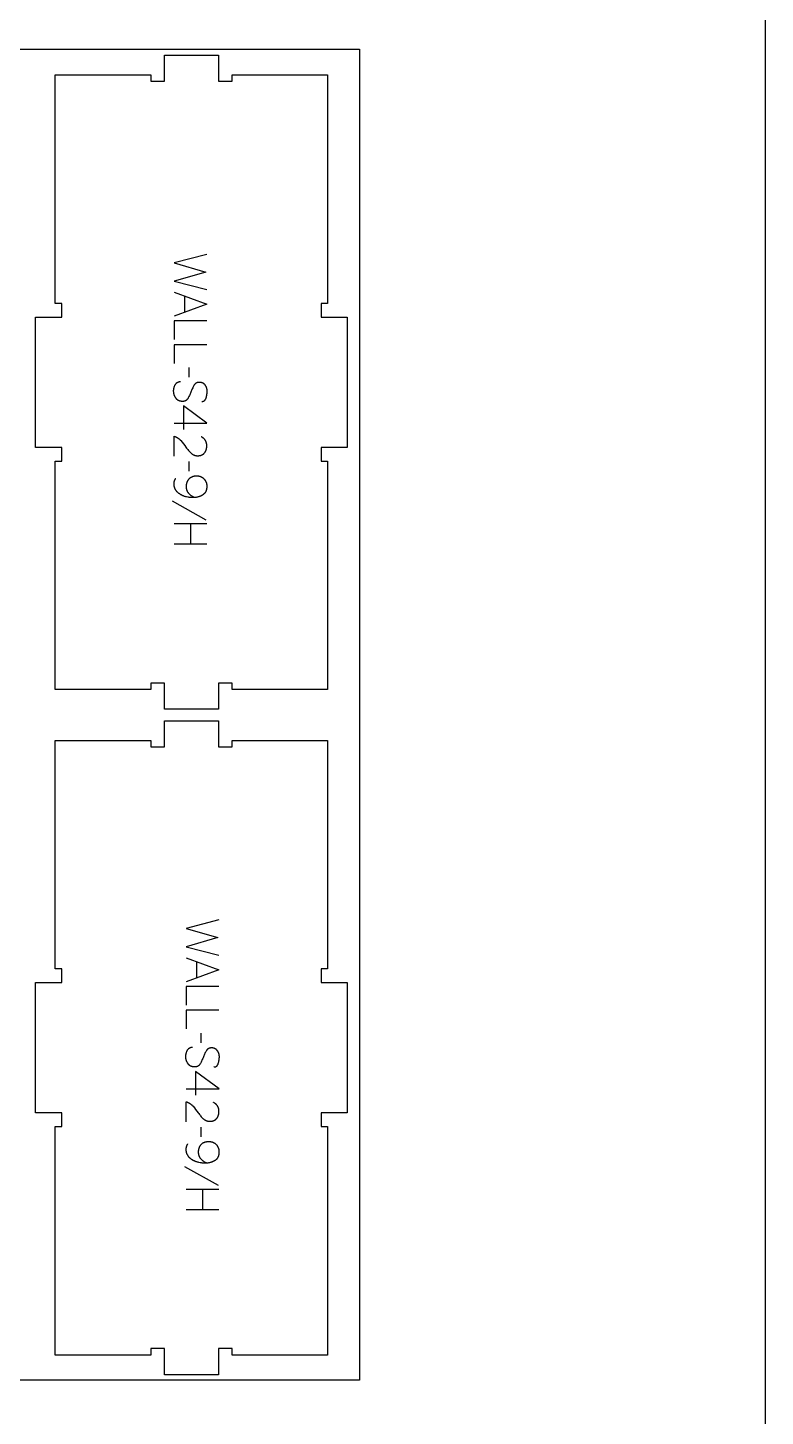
# Model space of a CAD drawing. Extents: x 5216 to 8399, y -19593 to -11999.
# Drawn here: x 7723 to 8399, y -13956 to -12684 of the extents above; entities that cross this region are included whole.
import ezdxf

# ---------------------------------------------------------------- set-up
doc = ezdxf.new("R2010")
doc.units = 0
for name, color, linetype in [('0_SHEET_SPRUCEPLY_2440X122', 1, 'CONTINUOUS'), ('1_ANYTOOL_1MMDEEP_LABELS_S', 2, 'CONTINUOUS'), ('4_ANYTOOL_CUTTHROUGH_OUTSI', 5, 'CONTINUOUS'), ('DONOTCUT', 18, 'CONTINUOUS')]:
    doc.layers.add(name, color=color, linetype=linetype)

msp = doc.modelspace()

# ---------------------------------------------------------------- linework, layer by layer
at = {"layer": '0_SHEET_SPRUCEPLY_2440X122'}
msp.add_lwpolyline([(8027.3, -12703.3), (8027.3, -13923.3), (5587.3, -13923.3), (5587.3, -12703.3)], close=True, dxfattribs=at)
at = {"layer": '1_ANYTOOL_1MMDEEP_LABELS_S'}
for points in [[(7887.4, -12891.4), (7857.4, -12899.1), (7886.5, -12907.6), (7857.4, -12916.1), (7887.4, -12923.6)], [(7857.4, -12926.1), (7887.4, -12937), (7857.4, -12948.1)], [(7866.9, -12929.6), (7866.9, -12944.5)], [(7887.4, -12952.4), (7857.4, -12952.4), (7857.4, -12969.5)], [(7887.4, -12974.2), (7857.4, -12974.2), (7857.4, -12991.3)], [(7871.3, -13003.9), (7871.2, -12995.1)], [(7882.8, -13026.2), (7883, -13026.1), (7883.1, -13026.1), (7883.2, -13026.1), (7883.3, -13026.1), (7883.3, -13026.1), (7883.4, -13026.1), (7883.5, -13026.1), (7883.6, -13026.1), (7883.7, -13026.1), (7883.8, -13026.1), (7883.9, -13026), (7883.9, -13026), (7884, -13026), (7884.1, -13026), (7884.2, -13025.9), (7884.3, -13025.9), (7884.3, -13025.9), (7884.4, -13025.9), (7884.5, -13025.8), (7884.6, -13025.8), (7884.6, -13025.8), (7884.7, -13025.7), (7884.8, -13025.7), (7884.8, -13025.7), (7884.9, -13025.6), (7885, -13025.6), (7885.1, -13025.5), (7885.1, -13025.5), (7885.2, -13025.4), (7885.2, -13025.4), (7885.3, -13025.3), (7885.4, -13025.3), (7885.4, -13025.2), (7885.5, -13025.2), (7885.5, -13025.1), (7885.6, -13025.1), (7885.7, -13025), (7885.7, -13024.9), (7885.8, -13024.9), (7885.8, -13024.8), (7885.9, -13024.7), (7885.9, -13024.7), (7886, -13024.6), (7886, -13024.5), (7886.1, -13024.5), (7886.1, -13024.4), (7886.2, -13024.3), (7886.2, -13024.2), (7886.3, -13024.1), (7886.3, -13024.1), (7886.3, -13024), (7886.4, -13023.8), (7886.5, -13023.6), (7886.6, -13023.5), (7886.7, -13023.3), (7886.7, -13023.1), (7886.8, -13022.9), (7887, -13022.1), (7887.2, -13021.3), (7887.4, -13020.5), (7887.5, -13019.7), (7887.5, -13019.3), (7887.6, -13018.9), (7887.6, -13018.6), (7887.7, -13018.2), (7887.7, -13017.8), (7887.7, -13017.5), (7887.7, -13017.1), (7887.7, -13016.8), (7887.7, -13016.6), (7887.7, -13016.4), (7887.7, -13016.2), (7887.7, -13016), (7887.7, -13015.8), (7887.7, -13015.6), (7887.6, -13015.4), (7887.6, -13015.2), (7887.6, -13015.1), (7887.5, -13014.9), (7887.5, -13014.7), (7887.5, -13014.5), (7887.4, -13014.3), (7887.4, -13014.2), (7887.3, -13014), (7887.3, -13013.8), (7887.2, -13013.6), (7887.1, -13013.4), (7887.1, -13013.3), (7887, -13013.1), (7886.9, -13012.9), (7886.9, -13012.8), (7886.8, -13012.6), (7886.7, -13012.4), (7886.6, -13012.3), (7886.5, -13012.1), (7886.4, -13011.9), (7886.3, -13011.8), (7886.2, -13011.6), (7886.1, -13011.5), (7886, -13011.3), (7885.9, -13011.2), (7885.8, -13011), (7885.7, -13010.8), (7885.5, -13010.7), (7885.4, -13010.6), (7885.3, -13010.4), (7885.2, -13010.3), (7885, -13010.2), (7884.9, -13010.1), (7884.7, -13009.9), (7884.6, -13009.8), (7884.5, -13009.7), (7884.3, -13009.6), (7884.2, -13009.5), (7884, -13009.5), (7883.8, -13009.4), (7883.7, -13009.3), (7883.5, -13009.2), (7883.4, -13009.1), (7883.2, -13009.1), (7883, -13009), (7882.8, -13009), (7882.7, -13008.9), (7882.5, -13008.9), (7882.3, -13008.8), (7882.1, -13008.8), (7881.9, -13008.8), (7881.7, -13008.7), (7881.5, -13008.7), (7881.3, -13008.7), (7881.1, -13008.7), (7880.9, -13008.7), (7880.7, -13008.7), (7880.5, -13008.7), (7880.3, -13008.7), (7880.1, -13008.7), (7879.9, -13008.7), (7879.7, -13008.7), (7879.5, -13008.8), (7879.3, -13008.8), (7879.1, -13008.8), (7878.9, -13008.9), (7878.7, -13008.9), (7878.5, -13009), (7878.4, -13009.1), (7878.3, -13009.1), (7878.2, -13009.1), (7878.1, -13009.2), (7878, -13009.2), (7877.9, -13009.2), (7877.9, -13009.3), (7877.8, -13009.3), (7877.7, -13009.4), (7877.6, -13009.4), (7877.5, -13009.5), (7877.5, -13009.5), (7877.4, -13009.6), (7877.3, -13009.6), (7877.2, -13009.7), (7877.2, -13009.7), (7877.1, -13009.8), (7877, -13009.8), (7876.9, -13009.9), (7876.9, -13009.9), (7876.8, -13010), (7876.7, -13010.1), (7876.7, -13010.1), (7876.6, -13010.2), (7876.5, -13010.3), (7876.4, -13010.4), (7876.3, -13010.5), (7876.2, -13010.7), (7876.1, -13010.8), (7875.9, -13011), (7875.8, -13011.2), (7875.7, -13011.3), (7875.6, -13011.5), (7875.2, -13012.2), (7874.9, -13012.9), (7874.5, -13013.7), (7874.1, -13014.5), (7873.8, -13015.2), (7873.5, -13016), (7873.1, -13016.8), (7872.8, -13017.7), (7872.5, -13018.5), (7872.2, -13019.3), (7871.8, -13020.1), (7871.5, -13020.8), (7871.1, -13021.6), (7870.7, -13022.3), (7870.3, -13023), (7869.9, -13023.7), (7869.8, -13023.9), (7869.7, -13024), (7869.6, -13024.2), (7869.5, -13024.3), (7869.4, -13024.3), (7869.4, -13024.4), (7869.3, -13024.5), (7869.2, -13024.5), (7869.2, -13024.6), (7869.1, -13024.7), (7869, -13024.7), (7869, -13024.8), (7868.9, -13024.9), (7868.8, -13024.9), (7868.8, -13025), (7868.7, -13025), (7868.6, -13025.1), (7868.5, -13025.2), (7868.5, -13025.2), (7868.4, -13025.3), (7868.3, -13025.3), (7868.2, -13025.4), (7868.2, -13025.4), (7868.1, -13025.5), (7868, -13025.5), (7867.9, -13025.5), (7867.8, -13025.6), (7867.8, -13025.6), (7867.7, -13025.7), (7867.6, -13025.7), (7867.5, -13025.7), (7867.4, -13025.8), (7867.3, -13025.8), (7867.2, -13025.8), (7867.1, -13025.9), (7867.1, -13025.9), (7867, -13025.9), (7866.8, -13026), (7866.6, -13026), (7866.4, -13026), (7866.2, -13026.1), (7866, -13026.1), (7865.8, -13026.1), (7865.6, -13026.1), (7865.3, -13026.1), (7865.1, -13026.1), (7864.9, -13026.1), (7864.7, -13026.1), (7864.4, -13026.1), (7864.2, -13026.1), (7864, -13026.1), (7863.8, -13026), (7863.5, -13026), (7863.3, -13026), (7863.1, -13025.9), (7862.9, -13025.9), (7862.7, -13025.8), (7862.5, -13025.7), (7862.3, -13025.7), (7862.1, -13025.6), (7861.9, -13025.5), (7861.7, -13025.4), (7861.6, -13025.4), (7861.4, -13025.3), (7861.2, -13025.2), (7861, -13025.1), (7860.9, -13025), (7860.7, -13024.8), (7860.5, -13024.7), (7860.4, -13024.6), (7860.2, -13024.5), (7860.1, -13024.3), (7859.9, -13024.2), (7859.8, -13024.1), (7859.6, -13023.9), (7859.5, -13023.8), (7859.4, -13023.6), (7859.3, -13023.5), (7859.1, -13023.3), (7859, -13023.1), (7858.9, -13022.9), (7858.7, -13022.6), (7858.5, -13022.2), (7858.3, -13021.8), (7858.1, -13021.5), (7857.9, -13021.1), (7857.8, -13020.7), (7857.7, -13020.5), (7857.6, -13020.3), (7857.6, -13020.1), (7857.5, -13020), (7857.5, -13019.8), (7857.4, -13019.6), (7857.4, -13019.4), (7857.3, -13019.2), (7857.3, -13019), (7857.2, -13018.8), (7857.2, -13018.6), (7857.2, -13018.4), (7857.1, -13018.2), (7857.1, -13018), (7857.1, -13017.6), (7857, -13017.2), (7857, -13016.7), (7857, -13016.3), (7857, -13015.9), (7857.1, -13015.5), (7857.1, -13015.1), (7857.2, -13014.7), (7857.2, -13014.3), (7857.3, -13013.9), (7857.4, -13013.6), (7857.5, -13013.2), (7857.6, -13012.8), (7857.7, -13012.5), (7857.9, -13012.1), (7858, -13011.7), (7858.2, -13011.4), (7858.4, -13011), (7858.6, -13010.7), (7858.7, -13010.5), (7858.8, -13010.3), (7858.9, -13010.2), (7859, -13010), (7859.1, -13009.9), (7859.2, -13009.7), (7859.3, -13009.6), (7859.5, -13009.5), (7859.6, -13009.4), (7859.7, -13009.2), (7859.8, -13009.1), (7860, -13009), (7860, -13009), (7860.1, -13008.9), (7860.2, -13008.9), (7860.3, -13008.8), (7860.3, -13008.8), (7860.4, -13008.7), (7860.5, -13008.7), (7860.5, -13008.6), (7860.6, -13008.6), (7860.7, -13008.5), (7860.8, -13008.5), (7860.8, -13008.5), (7860.9, -13008.4), (7861, -13008.4), (7861.1, -13008.4), (7861.1, -13008.3), (7861.2, -13008.3), (7861.3, -13008.3), (7861.4, -13008.2), (7861.5, -13008.2), (7861.6, -13008.2), (7861.8, -13008.1), (7862, -13008.1), (7862.1, -13008), (7862.3, -13008), (7862.5, -13008), (7862.7, -13008), (7862.9, -13007.9), (7863.1, -13007.9), (7863.2, -13007.9)], [(7857.4, -13046.2), (7887.4, -13046.2), (7866, -13030.2)], [(7866, -13030.2), (7866, -13052)], [(7857.4, -13076.4), (7857.5, -13058.1), (7857.9, -13058.2), (7858.1, -13058.3), (7858.4, -13058.4), (7858.6, -13058.5), (7858.8, -13058.6), (7859, -13058.7), (7859.2, -13058.8), (7859.4, -13058.9), (7859.6, -13059), (7859.9, -13059.1), (7860.1, -13059.2), (7860.3, -13059.3), (7860.5, -13059.4), (7860.6, -13059.5), (7860.8, -13059.6), (7861, -13059.8), (7861.2, -13059.9), (7861.4, -13060), (7861.6, -13060.2), (7861.8, -13060.3), (7862, -13060.5), (7862.1, -13060.6), (7862.3, -13060.8), (7862.5, -13060.9), (7862.6, -13061.1), (7862.8, -13061.3), (7863, -13061.4), (7863.1, -13061.6), (7863.3, -13061.8), (7863.6, -13062.1), (7864.8, -13063.6), (7866, -13065.1), (7867.2, -13066.6), (7868.3, -13068.1), (7868.9, -13068.9), (7869.4, -13069.6), (7870, -13070.3), (7870.6, -13071), (7871.2, -13071.7), (7871.8, -13072.3), (7872.4, -13073), (7873, -13073.6), (7873.2, -13073.7), (7873.3, -13073.8), (7873.5, -13074), (7873.7, -13074.1), (7873.8, -13074.2), (7874, -13074.4), (7874.2, -13074.5), (7874.3, -13074.6), (7874.5, -13074.7), (7874.7, -13074.8), (7874.9, -13074.9), (7875, -13075), (7875.2, -13075.1), (7875.4, -13075.2), (7875.6, -13075.2), (7875.8, -13075.3), (7876, -13075.4), (7876.2, -13075.5), (7876.4, -13075.5), (7876.6, -13075.6), (7876.8, -13075.6), (7877, -13075.7), (7877.2, -13075.7), (7877.4, -13075.8), (7877.6, -13075.8), (7877.8, -13075.8), (7878, -13075.9), (7878.3, -13075.9), (7878.5, -13075.9), (7878.7, -13075.9), (7878.9, -13075.9), (7879.1, -13075.9), (7879.4, -13075.9), (7879.6, -13075.9), (7879.9, -13075.9), (7880.1, -13075.9), (7880.4, -13075.8), (7880.6, -13075.8), (7880.8, -13075.8), (7881, -13075.8), (7881.3, -13075.7), (7881.5, -13075.7), (7881.7, -13075.6), (7881.9, -13075.6), (7882.1, -13075.5), (7882.3, -13075.4), (7882.5, -13075.4), (7882.7, -13075.3), (7882.9, -13075.2), (7883.1, -13075.1), (7883.3, -13075), (7883.4, -13074.9), (7883.6, -13074.8), (7883.8, -13074.7), (7883.9, -13074.6), (7884.1, -13074.5), (7884.3, -13074.4), (7884.4, -13074.2), (7884.6, -13074.1), (7884.7, -13074), (7884.9, -13073.8), (7885, -13073.7), (7885.1, -13073.5), (7885.3, -13073.4), (7885.4, -13073.2), (7885.5, -13073.1), (7885.7, -13072.9), (7885.8, -13072.7), (7885.9, -13072.6), (7886, -13072.4), (7886.1, -13072.2), (7886.2, -13072), (7886.3, -13071.9), (7886.4, -13071.7), (7886.5, -13071.5), (7886.6, -13071.3), (7886.6, -13071.1), (7886.7, -13070.9), (7886.8, -13070.7), (7886.9, -13070.5), (7886.9, -13070.3), (7887, -13070.1), (7887, -13069.9), (7887.1, -13069.7), (7887.1, -13069.5), (7887.2, -13069.3), (7887.2, -13069.1), (7887.2, -13068.8), (7887.3, -13068.6), (7887.3, -13068.4), (7887.3, -13068.2), (7887.3, -13067.9), (7887.4, -13067.7), (7887.4, -13067.5), (7887.4, -13067), (7887.4, -13066.6), (7887.4, -13066.3), (7887.3, -13065.9), (7887.3, -13065.6), (7887.3, -13065.2), (7887.2, -13064.9), (7887.1, -13064.6), (7887.1, -13064.2), (7887, -13063.9), (7886.9, -13063.8), (7886.9, -13063.6), (7886.8, -13063.5), (7886.8, -13063.3), (7886.7, -13063.2), (7886.7, -13063), (7886.6, -13062.9), (7886.5, -13062.7), (7886.5, -13062.6), (7886.4, -13062.5), (7886.3, -13062.3), (7886.3, -13062.2), (7886.2, -13062), (7886.1, -13061.9), (7886, -13061.8), (7885.9, -13061.7), (7885.9, -13061.5), (7885.8, -13061.4), (7885.7, -13061.3), (7885.6, -13061.1), (7885.5, -13061), (7885.4, -13060.9), (7885.3, -13060.8), (7885.2, -13060.7), (7885.1, -13060.6), (7885, -13060.4), (7884.9, -13060.3), (7884.7, -13060.2), (7884.6, -13060.1), (7884.5, -13060), (7884.4, -13059.9), (7884.3, -13059.8), (7884, -13059.6), (7883.7, -13059.4), (7883.5, -13059.2), (7883.2, -13059), (7882.9, -13058.8), (7882.6, -13058.7), (7882.3, -13058.5)], [(7871.3, -13090.1), (7871.2, -13081.3)], [(7878, -13094.4), (7878.3, -13094.4), (7878.5, -13094.4), (7878.8, -13094.4), (7879, -13094.4), (7879.3, -13094.4), (7879.5, -13094.5), (7879.8, -13094.5), (7880, -13094.6), (7880.3, -13094.6), (7880.5, -13094.6), (7880.8, -13094.7), (7881, -13094.8), (7881.2, -13094.8), (7881.4, -13094.9), (7881.7, -13095), (7881.9, -13095.1), (7882.1, -13095.2), (7882.3, -13095.3), (7882.5, -13095.4), (7882.7, -13095.5), (7882.9, -13095.6), (7883.1, -13095.7), (7883.3, -13095.8), (7883.5, -13095.9), (7883.7, -13096.1), (7883.8, -13096.2), (7884, -13096.3), (7884.2, -13096.5), (7884.4, -13096.6), (7884.5, -13096.8), (7884.7, -13097), (7884.8, -13097.1), (7885, -13097.3), (7885.2, -13097.5), (7885.3, -13097.7), (7885.4, -13097.9), (7885.6, -13098), (7885.7, -13098.2), (7885.8, -13098.4), (7886, -13098.6), (7886.1, -13098.8), (7886.2, -13099), (7886.3, -13099.2), (7886.4, -13099.4), (7886.5, -13099.6), (7886.6, -13099.8), (7886.7, -13100.1), (7886.7, -13100.3), (7886.8, -13100.5), (7886.9, -13100.7), (7887, -13100.9), (7887, -13101.2), (7887.1, -13101.4), (7887.1, -13101.6), (7887.2, -13101.9), (7887.2, -13102.1), (7887.3, -13102.4), (7887.3, -13102.6), (7887.3, -13102.9), (7887.3, -13103.1), (7887.4, -13103.4), (7887.4, -13103.6), (7887.4, -13103.9), (7887.4, -13104.2), (7887.4, -13104.5), (7887.4, -13104.8), (7887.3, -13105.2), (7887.3, -13105.5), (7887.3, -13105.8), (7887.2, -13106.1), (7887.2, -13106.4), (7887.1, -13106.7), (7887.1, -13107), (7887, -13107.3), (7886.9, -13107.6), (7886.8, -13107.8), (7886.7, -13108.1), (7886.6, -13108.3), (7886.5, -13108.6), (7886.4, -13108.8), (7886.4, -13109), (7886.3, -13109.1), (7886.2, -13109.2), (7886.2, -13109.3), (7886.1, -13109.4), (7886, -13109.6), (7886, -13109.7), (7885.9, -13109.8), (7885.8, -13109.9), (7885.7, -13110), (7885.6, -13110.1), (7885.6, -13110.2), (7885.5, -13110.3), (7885.4, -13110.4), (7885.3, -13110.5), (7885.2, -13110.6), (7885.1, -13110.7), (7885, -13110.8), (7884.9, -13110.9), (7884.8, -13111), (7884.7, -13111.1), (7884.6, -13111.2), (7884.5, -13111.3), (7884.4, -13111.3), (7884.2, -13111.5), (7884, -13111.7), (7883.8, -13111.8), (7883.5, -13112), (7883.3, -13112.1), (7883.1, -13112.3), (7882.8, -13112.4), (7882.6, -13112.5), (7882.3, -13112.6), (7882.1, -13112.8), (7881.8, -13112.9), (7881.6, -13113), (7881.3, -13113.1), (7881, -13113.2), (7880.8, -13113.3), (7880.5, -13113.4), (7880.3, -13113.5), (7880, -13113.6), (7879.7, -13113.6), (7879.4, -13113.7), (7878.9, -13113.9), (7878.3, -13114), (7877.8, -13114.1), (7877.2, -13114.2), (7876.6, -13114.2), (7876, -13114.3), (7875.4, -13114.3), (7874.8, -13114.3), (7874.2, -13114.3), (7873.5, -13114.3), (7872.8, -13114.2), (7872.1, -13114.2), (7871.4, -13114.1), (7870.7, -13114), (7870.1, -13113.9), (7868.9, -13113.7), (7868.3, -13113.5), (7867.7, -13113.4), (7867.1, -13113.2), (7866.5, -13113), (7866.2, -13112.9), (7866, -13112.8), (7865.7, -13112.7), (7865.4, -13112.6), (7865.1, -13112.5), (7864.9, -13112.3), (7864.6, -13112.2), (7864.3, -13112.1), (7864.1, -13111.9), (7863.8, -13111.8), (7863.6, -13111.7), (7863.3, -13111.5), (7863.1, -13111.3), (7862.8, -13111.2), (7862.6, -13111), (7862.3, -13110.8), (7862.1, -13110.7), (7861.8, -13110.5), (7861.6, -13110.3), (7861.4, -13110.1), (7861.2, -13109.9), (7860.9, -13109.7), (7860.7, -13109.5), (7860.5, -13109.3), (7860.3, -13109.1), (7860.1, -13108.9), (7859.9, -13108.7), (7859.7, -13108.5), (7859.5, -13108.2), (7859.4, -13108), (7859.2, -13107.8), (7859.1, -13107.6), (7858.9, -13107.3), (7858.8, -13107.1), (7858.6, -13106.8), (7858.5, -13106.6), (7858.4, -13106.4), (7858.3, -13106.1), (7858.2, -13105.9), (7858.1, -13105.6), (7858, -13105.3), (7857.9, -13105.1), (7857.8, -13104.8), (7857.7, -13104.6), (7857.7, -13104.3), (7857.6, -13104), (7857.5, -13103.7), (7857.5, -13103.5), (7857.5, -13103.2), (7857.4, -13102.9), (7857.4, -13102.6), (7857.4, -13102.3), (7857.4, -13102), (7857.4, -13101.7), (7857.4, -13101.4), (7857.4, -13101), (7857.4, -13100.8), (7857.4, -13100.7), (7857.4, -13100.5), (7857.5, -13100.3), (7857.5, -13100.2), (7857.5, -13100), (7857.6, -13099.8), (7857.6, -13099.7), (7857.6, -13099.5), (7857.7, -13099.4), (7857.7, -13099.2), (7857.8, -13099.1), (7857.8, -13098.9), (7857.9, -13098.7), (7857.9, -13098.6), (7858, -13098.4), (7858, -13098.3), (7858.1, -13098.1), (7858.2, -13098), (7858.2, -13097.9), (7858.3, -13097.7), (7858.4, -13097.6), (7858.4, -13097.4), (7858.5, -13097.3), (7858.6, -13097.1), (7858.7, -13097), (7858.8, -13096.9), (7858.9, -13096.7)], [(7876.2, -13114.3), (7875.9, -13114.1), (7875.5, -13114), (7875.2, -13113.8), (7874.9, -13113.6), (7874.5, -13113.5), (7874.2, -13113.3), (7873.9, -13113), (7873.5, -13112.8), (7873.2, -13112.6), (7872.9, -13112.4), (7872.6, -13112.1), (7872.3, -13111.8), (7872, -13111.6), (7871.7, -13111.3), (7871.4, -13111), (7871.1, -13110.7), (7870.9, -13110.5), (7870.8, -13110.3), (7870.7, -13110.2), (7870.5, -13110), (7870.4, -13109.8), (7870.3, -13109.7), (7870.2, -13109.5), (7870, -13109.3), (7869.9, -13109.1), (7869.8, -13108.9), (7869.7, -13108.8), (7869.6, -13108.6), (7869.6, -13108.4), (7869.5, -13108.2), (7869.4, -13108), (7869.3, -13107.8), (7869.2, -13107.6), (7869.2, -13107.4), (7869.1, -13107.1), (7869.1, -13106.9), (7869, -13106.7), (7869, -13106.5), (7868.9, -13106.3), (7868.9, -13106.1), (7868.8, -13105.8), (7868.8, -13105.6), (7868.8, -13105.4), (7868.8, -13105.1), (7868.8, -13104.9), (7868.7, -13104.6), (7868.7, -13104.4), (7868.7, -13104.2), (7868.7, -13103.9), (7868.7, -13103.6), (7868.8, -13103.4), (7868.8, -13103.1), (7868.8, -13102.8), (7868.8, -13102.6), (7868.8, -13102.3), (7868.9, -13102.1), (7868.9, -13101.9), (7869, -13101.6), (7869, -13101.4), (7869.1, -13101.2), (7869.1, -13100.9), (7869.2, -13100.7), (7869.3, -13100.5), (7869.3, -13100.3), (7869.4, -13100), (7869.5, -13099.8), (7869.6, -13099.6), (7869.7, -13099.4), (7869.8, -13099.2), (7869.9, -13099), (7870, -13098.8), (7870.1, -13098.6), (7870.2, -13098.4), (7870.3, -13098.2), (7870.5, -13098), (7870.6, -13097.8), (7870.7, -13097.7), (7870.9, -13097.5), (7871, -13097.3), (7871.2, -13097.1), (7871.3, -13097), (7871.5, -13096.8), (7871.6, -13096.6), (7871.8, -13096.5), (7872, -13096.3), (7872.1, -13096.2), (7872.3, -13096.1), (7872.5, -13095.9), (7872.7, -13095.8), (7872.9, -13095.7), (7873.1, -13095.6), (7873.3, -13095.5), (7873.5, -13095.3), (7873.7, -13095.2), (7873.9, -13095.2), (7874.1, -13095.1), (7874.3, -13095), (7874.5, -13094.9), (7874.7, -13094.8), (7875, -13094.8), (7875.2, -13094.7), (7875.4, -13094.6), (7875.7, -13094.6), (7875.9, -13094.6), (7876.2, -13094.5), (7876.4, -13094.5), (7876.7, -13094.4), (7876.9, -13094.4), (7877.2, -13094.4), (7877.4, -13094.4), (7877.7, -13094.4), (7878, -13094.4)], [(7886.9, -13134.9), (7856.1, -13117.7)], [(7887.4, -13138.4), (7857.4, -13138.4)], [(7872.7, -13156.7), (7872.7, -13138.4)], [(7857.4, -13156.7), (7887.4, -13156.7)], [(7898.5, -13501.4), (7868.5, -13509.1), (7897.6, -13517.6), (7868.5, -13526.1), (7898.5, -13533.6)], [(7868.5, -13536.1), (7898.5, -13547), (7868.5, -13558.1)], [(7878.1, -13539.6), (7878.1, -13554.5)], [(7898.5, -13562.4), (7868.5, -13562.4), (7868.5, -13579.5)], [(7898.5, -13584.2), (7868.5, -13584.2), (7868.5, -13601.3)], [(7882.4, -13613.9), (7882.3, -13605.1)], [(7893.9, -13636.2), (7894.1, -13636.1), (7894.2, -13636.1), (7894.3, -13636.1), (7894.4, -13636.1), (7894.5, -13636.1), (7894.6, -13636.1), (7894.7, -13636.1), (7894.8, -13636.1), (7894.8, -13636.1), (7894.9, -13636.1), (7895, -13636), (7895.1, -13636), (7895.2, -13636), (7895.3, -13636), (7895.3, -13635.9), (7895.4, -13635.9), (7895.5, -13635.9), (7895.6, -13635.9), (7895.6, -13635.8), (7895.7, -13635.8), (7895.8, -13635.8), (7895.9, -13635.7), (7895.9, -13635.7), (7896, -13635.7), (7896.1, -13635.6), (7896.1, -13635.6), (7896.2, -13635.5), (7896.3, -13635.5), (7896.3, -13635.4), (7896.4, -13635.4), (7896.5, -13635.3), (7896.5, -13635.3), (7896.6, -13635.2), (7896.6, -13635.2), (7896.7, -13635.1), (7896.8, -13635.1), (7896.8, -13635), (7896.9, -13634.9), (7896.9, -13634.9), (7897, -13634.8), (7897, -13634.7), (7897.1, -13634.7), (7897.1, -13634.6), (7897.2, -13634.5), (7897.2, -13634.5), (7897.3, -13634.4), (7897.3, -13634.3), (7897.4, -13634.2), (7897.4, -13634.1), (7897.5, -13634.1), (7897.5, -13634), (7897.6, -13633.8), (7897.7, -13633.6), (7897.7, -13633.5), (7897.8, -13633.3), (7897.9, -13633.1), (7897.9, -13632.9), (7898.1, -13632.1), (7898.3, -13631.3), (7898.5, -13630.5), (7898.6, -13629.7), (7898.7, -13629.3), (7898.7, -13628.9), (7898.8, -13628.6), (7898.8, -13628.2), (7898.8, -13627.8), (7898.9, -13627.5), (7898.9, -13627.1), (7898.9, -13626.8), (7898.9, -13626.6), (7898.9, -13626.4), (7898.9, -13626.2), (7898.8, -13626), (7898.8, -13625.8), (7898.8, -13625.6), (7898.8, -13625.4), (7898.8, -13625.2), (7898.7, -13625.1), (7898.7, -13624.9), (7898.7, -13624.7), (7898.6, -13624.5), (7898.6, -13624.3), (7898.5, -13624.2), (7898.5, -13624), (7898.4, -13623.8), (7898.4, -13623.6), (7898.3, -13623.4), (7898.2, -13623.3), (7898.2, -13623.1), (7898.1, -13622.9), (7898, -13622.8), (7897.9, -13622.6), (7897.8, -13622.4), (7897.8, -13622.3), (7897.7, -13622.1), (7897.6, -13621.9), (7897.5, -13621.8), (7897.4, -13621.6), (7897.3, -13621.5), (7897.2, -13621.3), (7897, -13621.2), (7896.9, -13621), (7896.8, -13620.8), (7896.7, -13620.7), (7896.6, -13620.6), (7896.4, -13620.4), (7896.3, -13620.3), (7896.2, -13620.2), (7896, -13620.1), (7895.9, -13619.9), (7895.8, -13619.8), (7895.6, -13619.7), (7895.5, -13619.6), (7895.3, -13619.5), (7895.2, -13619.5), (7895, -13619.4), (7894.8, -13619.3), (7894.7, -13619.2), (7894.5, -13619.1), (7894.3, -13619.1), (7894.2, -13619), (7894, -13619), (7893.8, -13618.9), (7893.6, -13618.9), (7893.4, -13618.8), (7893.2, -13618.8), (7893.1, -13618.8), (7892.9, -13618.7), (7892.7, -13618.7), (7892.5, -13618.7), (7892.3, -13618.7), (7892.1, -13618.7), (7891.8, -13618.7), (7891.6, -13618.7), (7891.4, -13618.7), (7891.2, -13618.7), (7891, -13618.7), (7890.8, -13618.7), (7890.6, -13618.8), (7890.4, -13618.8), (7890.2, -13618.8), (7890, -13618.9), (7889.9, -13618.9), (7889.7, -13619), (7889.5, -13619.1), (7889.4, -13619.1), (7889.3, -13619.1), (7889.2, -13619.2), (7889.2, -13619.2), (7889.1, -13619.2), (7889, -13619.3), (7888.9, -13619.3), (7888.8, -13619.4), (7888.8, -13619.4), (7888.7, -13619.5), (7888.6, -13619.5), (7888.5, -13619.6), (7888.5, -13619.6), (7888.4, -13619.7), (7888.3, -13619.7), (7888.2, -13619.8), (7888.2, -13619.8), (7888.1, -13619.9), (7888, -13619.9), (7888, -13620), (7887.9, -13620.1), (7887.8, -13620.1), (7887.8, -13620.2), (7887.7, -13620.3), (7887.6, -13620.4), (7887.4, -13620.5), (7887.3, -13620.7), (7887.2, -13620.8), (7887.1, -13621), (7887, -13621.2), (7886.9, -13621.3), (7886.8, -13621.5), (7886.4, -13622.2), (7886, -13622.9), (7885.6, -13623.7), (7885.3, -13624.5), (7884.9, -13625.2), (7884.6, -13626), (7884.3, -13626.8), (7884, -13627.7), (7883.7, -13628.5), (7883.3, -13629.3), (7883, -13630.1), (7882.6, -13630.8), (7882.3, -13631.6), (7881.9, -13632.3), (7881.5, -13633), (7881, -13633.7), (7880.9, -13633.9), (7880.8, -13634), (7880.7, -13634.2), (7880.6, -13634.3), (7880.6, -13634.3), (7880.5, -13634.4), (7880.5, -13634.5), (7880.4, -13634.5), (7880.3, -13634.6), (7880.3, -13634.7), (7880.2, -13634.7), (7880.1, -13634.8), (7880.1, -13634.9), (7880, -13634.9), (7879.9, -13635), (7879.8, -13635), (7879.8, -13635.1), (7879.7, -13635.2), (7879.6, -13635.2), (7879.5, -13635.3), (7879.5, -13635.3), (7879.4, -13635.4), (7879.3, -13635.4), (7879.2, -13635.5), (7879.2, -13635.5), (7879.1, -13635.5), (7879, -13635.6), (7878.9, -13635.6), (7878.8, -13635.7), (7878.7, -13635.7), (7878.7, -13635.7), (7878.6, -13635.8), (7878.5, -13635.8), (7878.4, -13635.8), (7878.3, -13635.9), (7878.2, -13635.9), (7878.1, -13635.9), (7877.9, -13636), (7877.7, -13636), (7877.5, -13636), (7877.3, -13636.1), (7877.1, -13636.1), (7876.9, -13636.1), (7876.7, -13636.1), (7876.5, -13636.1), (7876.3, -13636.1), (7876.1, -13636.1), (7875.8, -13636.1), (7875.6, -13636.1), (7875.4, -13636.1), (7875.1, -13636.1), (7874.9, -13636), (7874.7, -13636), (7874.5, -13636), (7874.3, -13635.9), (7874.1, -13635.9), (7873.9, -13635.8), (7873.7, -13635.7), (7873.5, -13635.7), (7873.3, -13635.6), (7873.1, -13635.5), (7872.9, -13635.4), (7872.7, -13635.4), (7872.5, -13635.3), (7872.3, -13635.2), (7872.2, -13635.1), (7872, -13635), (7871.8, -13634.8), (7871.7, -13634.7), (7871.5, -13634.6), (7871.4, -13634.5), (7871.2, -13634.3), (7871.1, -13634.2), (7870.9, -13634.1), (7870.8, -13633.9), (7870.7, -13633.8), (7870.5, -13633.6), (7870.4, -13633.5), (7870.3, -13633.3), (7870.2, -13633.1), (7870, -13632.9), (7869.8, -13632.6), (7869.6, -13632.2), (7869.4, -13631.8), (7869.2, -13631.5), (7869.1, -13631.1), (7868.9, -13630.7), (7868.9, -13630.5), (7868.8, -13630.3), (7868.7, -13630.1), (7868.7, -13630), (7868.6, -13629.8), (7868.6, -13629.6), (7868.5, -13629.4), (7868.5, -13629.2), (7868.4, -13629), (7868.4, -13628.8), (7868.3, -13628.6), (7868.3, -13628.4), (7868.3, -13628.2), (7868.3, -13628), (7868.2, -13627.6), (7868.2, -13627.2), (7868.2, -13626.7), (7868.2, -13626.3), (7868.2, -13625.9), (7868.2, -13625.5), (7868.3, -13625.1), (7868.3, -13624.7), (7868.4, -13624.3), (7868.5, -13623.9), (7868.5, -13623.6), (7868.7, -13623.2), (7868.8, -13622.8), (7868.9, -13622.5), (7869, -13622.1), (7869.2, -13621.7), (7869.4, -13621.4), (7869.5, -13621), (7869.7, -13620.7), (7869.8, -13620.5), (7869.9, -13620.3), (7870, -13620.2), (7870.1, -13620), (7870.3, -13619.9), (7870.4, -13619.7), (7870.5, -13619.6), (7870.6, -13619.5), (7870.7, -13619.4), (7870.9, -13619.2), (7871, -13619.1), (7871.1, -13619), (7871.2, -13619), (7871.3, -13618.9), (7871.3, -13618.9), (7871.4, -13618.8), (7871.5, -13618.8), (7871.5, -13618.7), (7871.6, -13618.7), (7871.7, -13618.6), (7871.8, -13618.6), (7871.8, -13618.5), (7871.9, -13618.5), (7872, -13618.5), (7872.1, -13618.4), (7872.1, -13618.4), (7872.2, -13618.4), (7872.3, -13618.3), (7872.4, -13618.3), (7872.5, -13618.3), (7872.5, -13618.2), (7872.6, -13618.2), (7872.8, -13618.2), (7873, -13618.1), (7873.1, -13618.1), (7873.3, -13618), (7873.5, -13618), (7873.7, -13618), (7873.8, -13618), (7874, -13617.9), (7874.2, -13617.9), (7874.4, -13617.9)], [(7868.5, -13656.2), (7898.6, -13656.2), (7877.2, -13640.2)], [(7877.2, -13640.2), (7877.2, -13662)], [(7868.6, -13686.4), (7868.6, -13668.1), (7869.1, -13668.2), (7869.3, -13668.3), (7869.5, -13668.4), (7869.7, -13668.5), (7870, -13668.6), (7870.2, -13668.7), (7870.4, -13668.8), (7870.6, -13668.9), (7870.8, -13669), (7871, -13669.1), (7871.2, -13669.2), (7871.4, -13669.3), (7871.6, -13669.4), (7871.8, -13669.5), (7872, -13669.6), (7872.2, -13669.8), (7872.4, -13669.9), (7872.6, -13670), (7872.7, -13670.2), (7872.9, -13670.3), (7873.1, -13670.5), (7873.3, -13670.6), (7873.5, -13670.8), (7873.6, -13670.9), (7873.8, -13671.1), (7874, -13671.3), (7874.1, -13671.4), (7874.3, -13671.6), (7874.5, -13671.8), (7874.8, -13672.1), (7876, -13673.6), (7877.2, -13675.1), (7878.3, -13676.6), (7879.5, -13678.1), (7880, -13678.9), (7880.6, -13679.6), (7881.2, -13680.3), (7881.7, -13681), (7882.3, -13681.7), (7882.9, -13682.3), (7883.6, -13683), (7884.2, -13683.6), (7884.3, -13683.7), (7884.5, -13683.8), (7884.6, -13684), (7884.8, -13684.1), (7885, -13684.2), (7885.1, -13684.4), (7885.3, -13684.5), (7885.5, -13684.6), (7885.7, -13684.7), (7885.8, -13684.8), (7886, -13684.9), (7886.2, -13685), (7886.4, -13685.1), (7886.6, -13685.2), (7886.8, -13685.2), (7886.9, -13685.3), (7887.1, -13685.4), (7887.3, -13685.5), (7887.5, -13685.5), (7887.7, -13685.6), (7887.9, -13685.6), (7888.1, -13685.7), (7888.3, -13685.7), (7888.6, -13685.8), (7888.8, -13685.8), (7889, -13685.8), (7889.2, -13685.9), (7889.4, -13685.9), (7889.6, -13685.9), (7889.8, -13685.9), (7890.1, -13685.9), (7890.3, -13685.9), (7890.5, -13685.9), (7890.8, -13685.9), (7891, -13685.9), (7891.3, -13685.9), (7891.5, -13685.8), (7891.7, -13685.8), (7892, -13685.8), (7892.2, -13685.8), (7892.4, -13685.7), (7892.6, -13685.7), (7892.8, -13685.6), (7893, -13685.6), (7893.3, -13685.5), (7893.5, -13685.4), (7893.7, -13685.4), (7893.8, -13685.3), (7894, -13685.2), (7894.2, -13685.1), (7894.4, -13685), (7894.6, -13684.9), (7894.8, -13684.8), (7894.9, -13684.7), (7895.1, -13684.6), (7895.3, -13684.5), (7895.4, -13684.4), (7895.6, -13684.2), (7895.7, -13684.1), (7895.9, -13684), (7896, -13683.8), (7896.2, -13683.7), (7896.3, -13683.5), (7896.4, -13683.4), (7896.6, -13683.2), (7896.7, -13683.1), (7896.8, -13682.9), (7896.9, -13682.7), (7897, -13682.6), (7897.1, -13682.4), (7897.2, -13682.2), (7897.3, -13682), (7897.4, -13681.9), (7897.5, -13681.7), (7897.6, -13681.5), (7897.7, -13681.3), (7897.8, -13681.1), (7897.9, -13680.9), (7897.9, -13680.7), (7898, -13680.5), (7898.1, -13680.3), (7898.1, -13680.1), (7898.2, -13679.9), (7898.2, -13679.7), (7898.3, -13679.5), (7898.3, -13679.3), (7898.4, -13679.1), (7898.4, -13678.8), (7898.4, -13678.6), (7898.5, -13678.4), (7898.5, -13678.2), (7898.5, -13677.9), (7898.5, -13677.7), (7898.5, -13677.5), (7898.5, -13677), (7898.5, -13676.6), (7898.5, -13676.3), (7898.5, -13675.9), (7898.4, -13675.6), (7898.4, -13675.2), (7898.3, -13674.9), (7898.3, -13674.6), (7898.2, -13674.2), (7898.1, -13673.9), (7898.1, -13673.8), (7898, -13673.6), (7898, -13673.5), (7897.9, -13673.3), (7897.9, -13673.2), (7897.8, -13673), (7897.7, -13672.9), (7897.7, -13672.7), (7897.6, -13672.6), (7897.6, -13672.5), (7897.5, -13672.3), (7897.4, -13672.2), (7897.3, -13672), (7897.3, -13671.9), (7897.2, -13671.8), (7897.1, -13671.7), (7897, -13671.5), (7896.9, -13671.4), (7896.8, -13671.3), (7896.7, -13671.1), (7896.6, -13671), (7896.5, -13670.9), (7896.4, -13670.8), (7896.3, -13670.7), (7896.2, -13670.6), (7896.1, -13670.4), (7896, -13670.3), (7895.9, -13670.2), (7895.8, -13670.1), (7895.7, -13670), (7895.5, -13669.9), (7895.4, -13669.8), (7895.2, -13669.6), (7894.9, -13669.4), (7894.6, -13669.2), (7894.3, -13669), (7894, -13668.8), (7893.7, -13668.7), (7893.4, -13668.5)], [(7882.4, -13700.1), (7882.3, -13691.3)], [(7889.1, -13704.4), (7889.4, -13704.4), (7889.7, -13704.4), (7889.9, -13704.4), (7890.2, -13704.4), (7890.5, -13704.4), (7890.7, -13704.5), (7890.9, -13704.5), (7891.2, -13704.6), (7891.4, -13704.6), (7891.7, -13704.6), (7891.9, -13704.7), (7892.1, -13704.8), (7892.4, -13704.8), (7892.6, -13704.9), (7892.8, -13705), (7893, -13705.1), (7893.2, -13705.2), (7893.4, -13705.3), (7893.6, -13705.4), (7893.8, -13705.5), (7894, -13705.6), (7894.2, -13705.7), (7894.4, -13705.8), (7894.6, -13705.9), (7894.8, -13706.1), (7895, -13706.2), (7895.2, -13706.3), (7895.3, -13706.5), (7895.5, -13706.6), (7895.7, -13706.8), (7895.8, -13707), (7896, -13707.1), (7896.2, -13707.3), (7896.3, -13707.5), (7896.5, -13707.7), (7896.6, -13707.9), (7896.7, -13708), (7896.9, -13708.2), (7897, -13708.4), (7897.1, -13708.6), (7897.2, -13708.8), (7897.3, -13709), (7897.4, -13709.2), (7897.5, -13709.4), (7897.6, -13709.6), (7897.7, -13709.8), (7897.8, -13710.1), (7897.9, -13710.3), (7898, -13710.5), (7898, -13710.7), (7898.1, -13710.9), (7898.2, -13711.2), (7898.2, -13711.4), (7898.3, -13711.6), (7898.3, -13711.9), (7898.4, -13712.1), (7898.4, -13712.4), (7898.4, -13712.6), (7898.5, -13712.9), (7898.5, -13713.1), (7898.5, -13713.4), (7898.5, -13713.6), (7898.5, -13713.9), (7898.5, -13714.2), (7898.5, -13714.5), (7898.5, -13714.8), (7898.5, -13715.2), (7898.5, -13715.5), (7898.4, -13715.8), (7898.4, -13716.1), (7898.3, -13716.4), (7898.3, -13716.7), (7898.2, -13717), (7898.2, -13717.3), (7898.1, -13717.6), (7898, -13717.8), (7897.9, -13718.1), (7897.8, -13718.3), (7897.7, -13718.6), (7897.6, -13718.8), (7897.5, -13719), (7897.4, -13719.1), (7897.4, -13719.2), (7897.3, -13719.3), (7897.2, -13719.4), (7897.2, -13719.6), (7897.1, -13719.7), (7897, -13719.8), (7897, -13719.9), (7896.9, -13720), (7896.8, -13720.1), (7896.7, -13720.2), (7896.6, -13720.3), (7896.5, -13720.4), (7896.5, -13720.5), (7896.4, -13720.6), (7896.3, -13720.7), (7896.2, -13720.8), (7896.1, -13720.9), (7896, -13721), (7895.9, -13721.1), (7895.8, -13721.2), (7895.7, -13721.3), (7895.6, -13721.3), (7895.4, -13721.5), (7895.2, -13721.7), (7894.9, -13721.8), (7894.7, -13722), (7894.5, -13722.1), (7894.2, -13722.3), (7894, -13722.4), (7893.7, -13722.5), (7893.5, -13722.6), (7893.2, -13722.8), (7893, -13722.9), (7892.7, -13723), (7892.5, -13723.1), (7892.2, -13723.2), (7891.9, -13723.3), (7891.7, -13723.4), (7891.4, -13723.5), (7891.1, -13723.6), (7890.9, -13723.6), (7890.6, -13723.7), (7890, -13723.9), (7889.5, -13724), (7888.9, -13724.1), (7888.3, -13724.2), (7887.8, -13724.2), (7887.2, -13724.3), (7886.6, -13724.3), (7886, -13724.3), (7885.3, -13724.3), (7884.7, -13724.3), (7884, -13724.2), (7883.2, -13724.2), (7882.5, -13724.1), (7881.9, -13724), (7881.3, -13723.9), (7880.1, -13723.7), (7879.5, -13723.5), (7878.9, -13723.4), (7878.3, -13723.2), (7877.7, -13723), (7877.4, -13722.9), (7877.1, -13722.8), (7876.8, -13722.7), (7876.6, -13722.6), (7876.3, -13722.5), (7876, -13722.3), (7875.7, -13722.2), (7875.5, -13722.1), (7875.2, -13721.9), (7875, -13721.8), (7874.7, -13721.7), (7874.5, -13721.5), (7874.2, -13721.3), (7874, -13721.2), (7873.7, -13721), (7873.5, -13720.8), (7873.2, -13720.7), (7873, -13720.5), (7872.8, -13720.3), (7872.5, -13720.1), (7872.3, -13719.9), (7872.1, -13719.7), (7871.9, -13719.5), (7871.7, -13719.3), (7871.4, -13719.1), (7871.3, -13718.9), (7871.1, -13718.7), (7870.9, -13718.5), (7870.7, -13718.2), (7870.5, -13718), (7870.4, -13717.8), (7870.2, -13717.6), (7870.1, -13717.3), (7869.9, -13717.1), (7869.8, -13716.8), (7869.7, -13716.6), (7869.5, -13716.4), (7869.4, -13716.1), (7869.3, -13715.9), (7869.2, -13715.6), (7869.1, -13715.3), (7869, -13715.1), (7868.9, -13714.8), (7868.9, -13714.6), (7868.8, -13714.3), (7868.8, -13714), (7868.7, -13713.7), (7868.7, -13713.5), (7868.6, -13713.2), (7868.6, -13712.9), (7868.6, -13712.6), (7868.5, -13712.3), (7868.5, -13712), (7868.5, -13711.7), (7868.5, -13711.4), (7868.6, -13711), (7868.6, -13710.8), (7868.6, -13710.7), (7868.6, -13710.5), (7868.6, -13710.3), (7868.6, -13710.2), (7868.7, -13710), (7868.7, -13709.8), (7868.7, -13709.7), (7868.8, -13709.5), (7868.8, -13709.4), (7868.9, -13709.2), (7868.9, -13709.1), (7869, -13708.9), (7869, -13708.7), (7869.1, -13708.6), (7869.1, -13708.4), (7869.2, -13708.3), (7869.2, -13708.1), (7869.3, -13708), (7869.4, -13707.9), (7869.4, -13707.7), (7869.5, -13707.6), (7869.6, -13707.4), (7869.7, -13707.3), (7869.8, -13707.1), (7869.8, -13707), (7869.9, -13706.9), (7870, -13706.7)], [(7887.4, -13724.3), (7887, -13724.1), (7886.7, -13724), (7886.3, -13723.8), (7886, -13723.6), (7885.7, -13723.5), (7885.3, -13723.3), (7885, -13723), (7884.7, -13722.8), (7884.4, -13722.6), (7884, -13722.4), (7883.7, -13722.1), (7883.4, -13721.8), (7883.1, -13721.6), (7882.8, -13721.3), (7882.5, -13721), (7882.2, -13720.7), (7882.1, -13720.5), (7881.9, -13720.3), (7881.8, -13720.2), (7881.7, -13720), (7881.5, -13719.8), (7881.4, -13719.7), (7881.3, -13719.5), (7881.2, -13719.3), (7881.1, -13719.1), (7881, -13718.9), (7880.9, -13718.8), (7880.8, -13718.6), (7880.7, -13718.4), (7880.6, -13718.2), (7880.5, -13718), (7880.5, -13717.8), (7880.4, -13717.6), (7880.3, -13717.4), (7880.3, -13717.1), (7880.2, -13716.9), (7880.2, -13716.7), (7880.1, -13716.5), (7880.1, -13716.3), (7880, -13716.1), (7880, -13715.8), (7880, -13715.6), (7879.9, -13715.4), (7879.9, -13715.1), (7879.9, -13714.9), (7879.9, -13714.6), (7879.9, -13714.4), (7879.9, -13714.2), (7879.9, -13713.9), (7879.9, -13713.6), (7879.9, -13713.4), (7879.9, -13713.1), (7879.9, -13712.8), (7880, -13712.6), (7880, -13712.3), (7880, -13712.1), (7880.1, -13711.9), (7880.1, -13711.6), (7880.2, -13711.4), (7880.2, -13711.2), (7880.3, -13710.9), (7880.3, -13710.7), (7880.4, -13710.5), (7880.5, -13710.3), (7880.6, -13710), (7880.7, -13709.8), (7880.7, -13709.6), (7880.8, -13709.4), (7880.9, -13709.2), (7881, -13709), (7881.1, -13708.8), (7881.2, -13708.6), (7881.4, -13708.4), (7881.5, -13708.2), (7881.6, -13708), (7881.7, -13707.8), (7881.9, -13707.7), (7882, -13707.5), (7882.2, -13707.3), (7882.3, -13707.1), (7882.5, -13707), (7882.6, -13706.8), (7882.8, -13706.6), (7882.9, -13706.5), (7883.1, -13706.3), (7883.3, -13706.2), (7883.5, -13706.1), (7883.6, -13705.9), (7883.8, -13705.8), (7884, -13705.7), (7884.2, -13705.6), (7884.4, -13705.5), (7884.6, -13705.3), (7884.8, -13705.2), (7885, -13705.2), (7885.2, -13705.1), (7885.4, -13705), (7885.7, -13704.9), (7885.9, -13704.8), (7886.1, -13704.8), (7886.3, -13704.7), (7886.6, -13704.6), (7886.8, -13704.6), (7887.1, -13704.6), (7887.3, -13704.5), (7887.6, -13704.5), (7887.8, -13704.4), (7888.1, -13704.4), (7888.3, -13704.4), (7888.6, -13704.4), (7888.9, -13704.4), (7889.1, -13704.4)], [(7898.1, -13744.9), (7867.3, -13727.7)], [(7898.5, -13748.4), (7868.5, -13748.4)], [(7883.8, -13766.7), (7883.8, -13748.4)], [(7868.5, -13766.7), (7898.5, -13766.7)]]:
    msp.add_lwpolyline(points, dxfattribs=at)
at = {"layer": '4_ANYTOOL_CUTTHROUGH_OUTSI', "color": 5}
for points in [[(7748.6, -12936.3), (7748.6, -12726.8), (7836.1, -12726.8), (7836.1, -12732.8), (7848.6, -12732.8), (7848.6, -12708.8), (7898.1, -12708.8), (7898.1, -12732.8), (7910.6, -12732.8), (7910.6, -12726.8), (7998.1, -12726.8), (7998.1, -12936.3), (7992.1, -12936.3), (7992.1, -12948.8), (8016.1, -12948.8), (8016.1, -13068.3), (7992.1, -13068.3), (7992.1, -13080.8), (7998.1, -13080.8), (7998.1, -13290.3), (7910.6, -13290.3), (7910.6, -13284.3), (7898.1, -13284.3), (7898.1, -13308.3), (7848.6, -13308.3), (7848.6, -13284.3), (7836.1, -13284.3), (7836.1, -13290.3), (7748.6, -13290.3), (7748.6, -13080.8), (7754.6, -13080.8), (7754.6, -13068.3), (7730.6, -13068.3), (7730.6, -12948.8), (7754.6, -12948.8), (7754.6, -12936.3)], [(7748.6, -13546.3), (7748.6, -13336.8), (7836.1, -13336.8), (7836.1, -13342.8), (7848.6, -13342.8), (7848.6, -13318.8), (7898.1, -13318.8), (7898.1, -13342.8), (7910.6, -13342.8), (7910.6, -13336.8), (7998.1, -13336.8), (7998.1, -13546.3), (7992.1, -13546.3), (7992.1, -13558.8), (8016.1, -13558.8), (8016.1, -13678.3), (7992.1, -13678.3), (7992.1, -13690.8), (7998.1, -13690.8), (7998.1, -13900.3), (7910.6, -13900.3), (7910.6, -13894.3), (7898.1, -13894.3), (7898.1, -13918.3), (7848.6, -13918.3), (7848.6, -13894.3), (7836.1, -13894.3), (7836.1, -13900.3), (7748.6, -13900.3), (7748.6, -13690.8), (7754.6, -13690.8), (7754.6, -13678.3), (7730.6, -13678.3), (7730.6, -13558.8), (7754.6, -13558.8), (7754.6, -13546.3)]]:
    msp.add_lwpolyline(points, close=True, dxfattribs=at)
at = {"layer": 'DONOTCUT'}
msp.add_lwpolyline([(8399, -19592.7), (5215.6, -19592.7), (5215.6, -11999.3), (8399, -11999.3)], close=True, dxfattribs=at)

doc.saveas('drawing.dxf')
